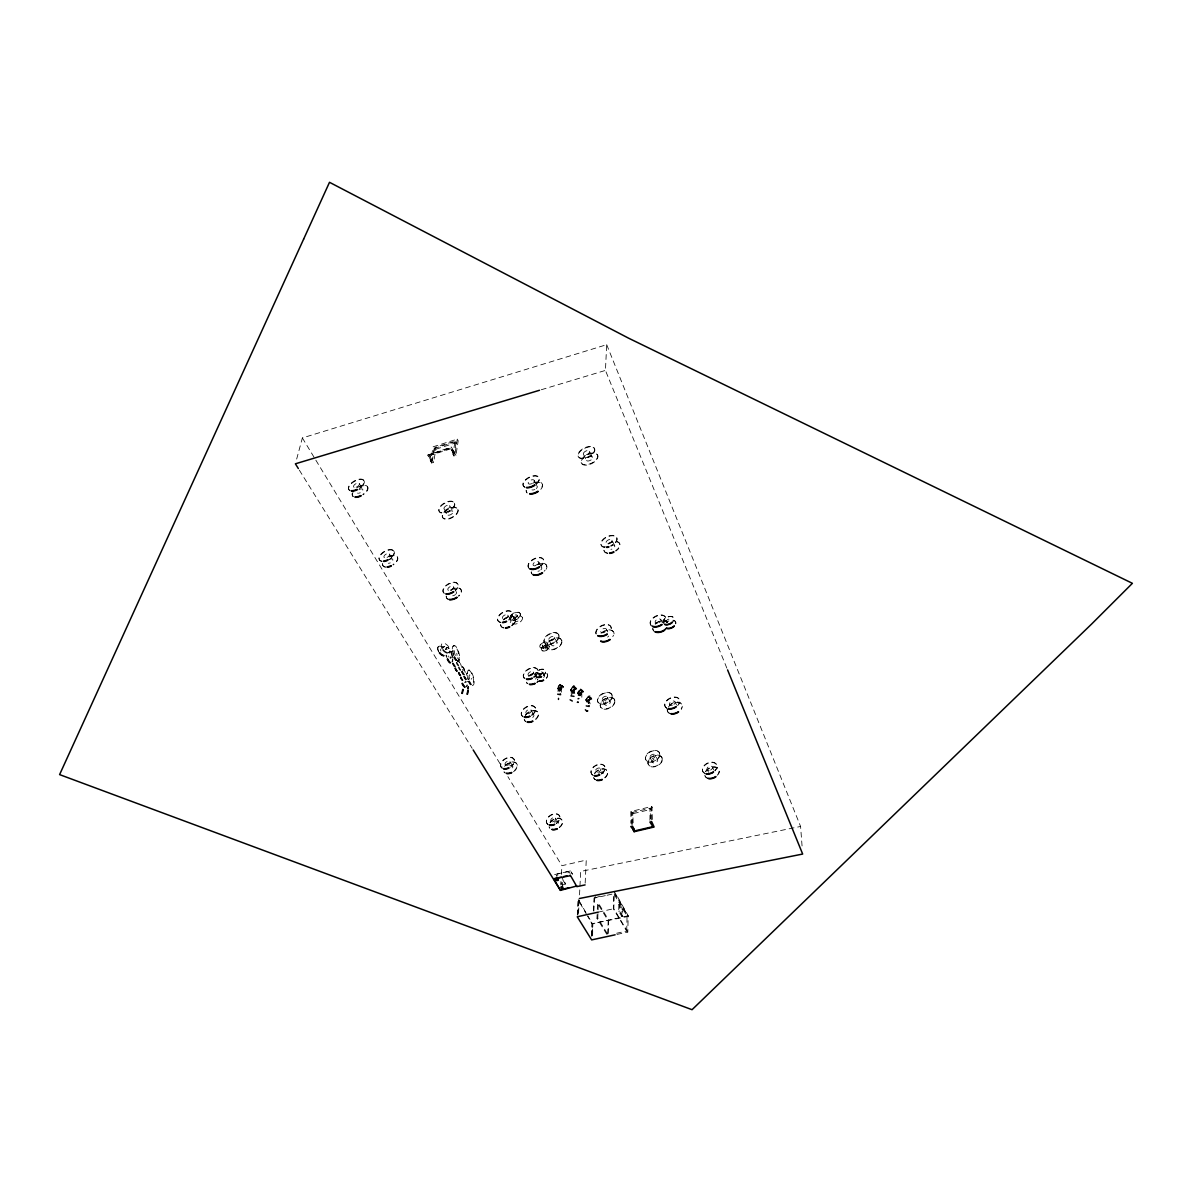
<?xml version="1.0" encoding="UTF-8"?>
<svg xmlns="http://www.w3.org/2000/svg" width="1192" height="1192" viewBox="0 0 1192 1192"><rect width="100%" height="100%" fill="white"/><g stroke="black" fill="none" stroke-linecap="round" stroke-linejoin="round"><path stroke-width="0.75" stroke-dasharray="5 3.75" d="M561.387 687.963C557.633 688.32 563.458 689.229 561.551 685.281L561.536 692.179M581.77 690.973C580.146 692.016 580.355 688.842 579.252 690.511L578.045 693.759L579.342 694.847C581.413 693.178 583.395 692.686 581.77 690.317L581.83 697.26M590.278 697.618L589.787 698.721M649.923 820.319L650.057 808.265L650.579 819.768M651.666 819.947L651.8 806.492L631.09 811.424L630.821 823.195M652.322 819.44L651.8 806.492M573.948 690.377L576.764 688.916L574.082 686.562C570.64 687.754 577.673 687.233 573.665 685.489C572.607 686.354 572.383 688.291 574.306 687.426C577.345 688.857 572.488 692.314 574.753 687.009M574.678 688.693L574.023 689.185L575.304 687.307M581.219 693.446C580.593 693.714 581.562 692.373 581.16 694.131M573.888 690.138C574.753 691.464 573.278 686.383 574.797 693.908M632.52 824.417L632.773 812.378L633.205 823.866M626.709 931.056L627.052 916.097L613.791 893.732L613.329 908.721L626.709 931.056L616.592 933.247M616.949 934.424L627.797 932.084L628.169 915.754L616.07 894.089M631.477 824.357L631.09 811.424M621.777 916.41L621.956 909.615L618.857 904.415L619.676 904.236L622.76 909.436L622.582 916.231L621.777 916.41L618.678 911.209L618.857 904.415M622.582 916.231L619.482 911.031L619.676 904.236M627.797 932.084L613.82 908.691L614.327 891.676M608.218 933.396L608.665 920.12L598.369 903.119L597.565 903.298L597.296 909.943M562.162 686.413L560.702 687.873L562.415 685.743M607.726 934.081L608.173 920.805L597.565 903.298M606.788 934.29L596.968 918.257L597.237 911.597M607.22 933.515L597.788 918.078L598.041 911.418M598.101 909.764L598.369 903.119M592.618 935.72L592.782 923.606L592.29 935.213M593.542 910.703L594.063 898.008M593.854 911.224L594.45 896.727M605.342 895.624L595.195 897.889L595.255 896.548M591.5 935.377L591.992 923.77L587.462 915.948M591.798 936.42L592.32 923.606L587.894 915.963M587.805 700.538L588.133 700.702A5.245 1.624 -67.4 0 1 588.088 701.76L588.088 701.76A5.23 1.624 -67.4 0 0 588.237 700.717L588.461 700.24A5.93 1.848 -67.4 0 1 588.356 701.403L588.043 701.671A5.334 1.654 -67.4 0 0 588.163 700.598L591.351 698.661L589.921 696.992L590.025 703.906M561.149 688.022L560.344 687.993L561.149 686.741L560.3 688.157L558.035 688.723L559.122 688.201M573.546 689.721L574.186 689.08M589.489 699.108L589.325 700.822M585.168 883.138L586.255 860.073L561.924 865.705L507.881 776.648M580.459 694.683L580.593 693.282L581.264 694.414M578.165 914.1L578.895 899.617M578.582 912.804L579.208 900.139L578.09 899.796M579.521 894.909L580.683 871.441L800.592 826.458L802.112 846.692M726.867 668.161L605.432 370.414L606.698 344.682L302.366 437.941L295.854 462.079M590.696 698.139L590.74 697.394M587.582 700.464C586.494 704.1 590.07 698.095 589.474 699.704M577.33 915.069L578.12 899.126M577.688 914.8L578.403 900.318L586.553 914.383M571.996 694.176C574.574 692.85 570.491 691.3 574.499 690.168L573.427 689.974L573.561 690.764M580.444 693.103C581.234 692.761 581.547 691.36 580.608 693.64A5.945 1.818 -67.4 0 1 580.429 694.817L580.117 695.13A5.975 1.818 -67.4 0 0 580.295 694.042L581.13 693.237M582.59 690.66L581.338 691.747M581.949 691.241L582.486 690.6L582.501 691.524M570.447 870.95L553.997 874.734L570.447 870.95L572.458 874.228L570.491 870.264M579.387 693.237L578.343 693.729C580.593 694.355 574.544 694.355 579.535 690.406L578.716 691.39L579.252 690.511C579.282 693.744 577.271 693.714 580.429 693.506A5.945 1.818 -67.4 0 1 580.206 694.727L580.221 693.506M580.206 694.981L580.757 693.64M562.371 885.194L565.664 883.764L560.985 876.18M587.328 701.179L588.088 701.403M573.546 690.764C571.996 693.118 574.633 686.92 574.499 690.168M571.877 688.812C569.985 691.762 574.276 688.767 573.024 690.824A5.245 1.579 -67.4 0 1 572.98 691.807L573.307 691.405A5.96 1.788 -67.4 0 0 573.337 690.257L573.471 689.84M573.203 691.688L573.292 690.272A5.96 1.788 -67.4 0 1 573.173 691.434M573.59 690.57L573.367 689.885M562.505 885.403L562.654 882.661L561.03 883.034L561.7 884.121L563.324 883.749L562.654 882.661M560.449 688.335L560.344 688.499A5.96 1.743 -67.4 0 1 560.225 689.81L559.793 690.093A5.245 1.535 -67.4 0 0 559.927 689.05L560.523 688.157L560.91 689.11M560.329 689.348L560.225 689.706A6.079 1.788 -67.4 0 0 560.344 688.499L560.389 688.857M572.22 691.777C581.428 679.47 569.895 695.413 573.099 690.257M560.985 881.395L560.776 884.881L565.664 883.764M561.402 874.421L561.924 865.705M589.429 701.09L588.684 699.957L588.282 701.79A5.334 1.654 -67.4 0 0 588.416 700.702L588.461 700.345M580.534 693.506L580.072 693.908A5.245 1.594 -67.4 0 1 579.982 695.1L580.489 693.401M560.836 687.695L560.94 688.723L561.119 687.412M559.793 690.093L559.763 690.079A5.364 1.579 -67.4 0 0 559.853 688.916L560.151 688.663M559.763 689.721L560.017 689.721A5.96 1.743 -67.4 0 0 560.165 688.529L560.091 689.021A5.364 1.579 -67.4 0 1 559.972 690.093L560.165 688.201L561.253 689.155L560.598 688.32M561.849 686.249L558.78 690.421M562.073 686.488L562.266 685.683L558.631 690.332M573.024 690.913L573.024 690.645A5.975 1.803 -67.4 0 1 572.905 691.703A5.364 1.609 -67.4 0 0 573.054 690.645L572.935 690.466M559.063 690.064L559.972 691.867M559.018 690.049L559.778 688.752M588.163 700.777L591.873 699.019L589.936 696.411C585.63 696.188 590.398 698.318 588.52 697.499M574.335 689.751L573.829 689.378M574.514 688.633L575.304 687.754M560.359 689.05L563.563 687.188L561.566 684.685C557.916 684.67 560.553 686.249 561.745 686.22M560.553 685.355C561.372 686.488 560.851 682.703 559.018 685.475L557.156 688.305M580.772 690.377L580.176 690.079M588.908 697.067C588.178 696.053 589.563 699.406 589.995 695.845C587.552 695.577 587.239 698.229 589.25 696.56L588.803 697.514M589.146 700.047L588.878 699.898M588.431 701.373L588.49 701.358A5.93 1.848 -67.4 0 0 588.699 700.3L586.509 700.419L586.538 703.429M571.788 692.06L575.542 687.56M579.267 693.908C579.446 697.573 587.03 682.718 578.79 695.323M468.098 688.38L468.262 686.89L467.935 688.425M588.535 701.373L588.52 701.388A6.049 1.877 -67.4 0 0 588.654 700.181L588.341 701.641L588.297 700.211L590.74 697.692M457.266 439.118L455.016 453.586L451.306 447.015L427.779 455.106L431.593 462.988L433.62 462.347L435.855 449.19L434.916 447.477L455.046 441.07L455.97 442.783L453.914 455.955L455.955 455.299L458.205 440.846L457.266 439.118L433.128 446.806L430.64 461.274M453.914 455.955L452.975 454.227L455.046 441.07M452.975 454.227L453.586 453.392L450.755 448.207L429.388 454.972L432.16 460.797L434.916 447.477M453.496 454.063L450.755 448.207M454.51 453.735L451.306 447.015M559.778 689.736L561.03 689.363M468.158 688.872L468.396 687.456M468.501 688.931L468.739 687.516M573.725 687.054L573.486 687.829L574.857 688.022M581.234 693.014L581.607 693.64M432.16 460.797L429.388 454.972M431.146 461.125L427.898 454.435M431.593 462.988L434.067 448.52L433.128 446.806M467.696 688.991L468.173 686.264M468.024 689.05L468.516 686.324M590.263 697.573L586.926 701.984M590.547 697.543L587.06 702.088M588.833 703.623L589.37 702.058L587.835 701.894L589.459 702.312L588.52 702.148M589.712 699.644L589.086 700.345L589.265 699.302M573.62 693.64L574.172 692.06L572.622 691.911L574.261 692.314L573.322 692.15M559.495 688.857C562.132 687.724 557.707 690.555 559.257 688.782M577.39 693.506L577.628 693.059M559.212 687.59L559.018 685.475L557.796 688.723L559.108 689.945L558.914 689.155M571.326 695.934L571.236 690.436L572.339 689.93M578.239 693.789L578.209 695.651M559.823 685.013L559.823 685.802M560.687 687.65L561.357 688.603M570.357 690.034L573.173 686.592L573.009 687.531M585.54 700.017L588.103 696.739L588.178 697.514M582.515 690.838L578.925 695.443M557.454 687.978C559.108 691.285 557.93 685.653 558.08 691.718M570.655 689.706L570.849 691.077L572.443 690.496M580.921 695.86L580.355 695.457M585.838 699.689C585.391 702.61 588.386 699.287 586.404 700.479L587.373 701.567M560.657 690.824L560.091 690.421M572.041 690.63L571.236 690.511M581.338 692.135L582.277 691.39M558.035 688.723L559.212 687.59M559.957 690.079A6.034 1.773 -67.4 0 0 560.091 689.021L560.374 688.529M580.146 694.131L580.057 693.938A5.975 1.818 -67.4 0 1 579.908 694.996M581.875 691.33C580.653 691.181 581.145 686.085 580.027 690.824M438.522 651.577A5.662 3.189 51 0 1 438.507 646.496L438.745 646.317A5.662 3.189 51 0 1 443.841 647.897A2.131 1.192 51 0 1 445.376 646.66A2.131 1.192 51 0 1 446.896 649.685M441.964 648.254L444.095 646.541M589.384 698.84L590.547 698.125M586.509 700.419L587.552 699.928M580.415 690.049L581.785 689.721L583.633 691.583L581.607 693.103M573.233 690.779L573.263 690.764A5.975 1.803 -67.4 0 1 573.158 691.807M434.067 448.52L458.205 440.846M435.855 449.19L455.97 442.783M427.779 455.106L451.202 447.671M429.284 455.642L450.65 448.863M431.251 460.455L432.264 460.142M453.586 453.392L454.614 453.079M541.287 389.739L605.432 370.414M448.654 652.277L455.031 650.504M453.243 657.239L450.055 658.133A3.025 1.058 74.4 0 0 450.353 654.855A3.025 1.058 74.4 0 0 448.401 652.367M458.041 661.113L457.594 661.232A8.061 2.771 74.4 0 0 458.443 652.843A8.061 2.771 74.4 0 0 453.377 645.736A8.061 2.771 74.4 0 0 453.407 655.362M464.731 682.39L469.469 681.094M631.73 812.601L652.441 807.669M633.429 813.555L650.698 809.442M557.96 875.062L556.306 875.435L556.992 876.537M567.824 872.797L569.463 872.425L570.134 873.513M599.948 896.235L595.195 897.889M607.026 895.252L612.107 894.119M598.146 912.163L613.82 908.691M621.956 909.615L622.76 909.436M618.678 911.209L619.482 911.031M596.968 918.257L597.788 918.078M628.169 915.754L591.992 923.77L628.154 916.439L614.595 893.553M560.449 685.817L561.551 685.951M559.987 684.953L560.866 684.834L560.165 685.787M572.115 691.39L571.013 690.451L572.235 687.203L571.907 689.08M587.075 699.063L586.24 700.658L587.403 697.201L587.045 698.795M457.385 660.249L458.13 661.664M299.326 470.125L472.166 748.323M562.818 879.905L565.634 884.449M509.967 761.658L512.59 765.994M302.366 437.941L314.897 458.622M315.865 460.201L502.1 767.112M389.397 553.952L392.66 559.346M352.608 495.827L352.862 496.23A8.761 4.381 -30.5 0 1 352.981 492.445M555.517 818.129L557.96 822.197M393.569 550.659L393.807 551.047A8.478 4.515 -30.8 0 1 387.713 560.3M359.209 483.475L362.666 489.256M350.105 490.746A8.791 4.366 -30.5 0 1 352.37 482.79A8.791 4.366 -30.5 0 1 363.53 480.227L363.798 480.495M357.049 487.692A8.761 4.381 -30.5 0 1 367.255 486.306L367.494 486.694M443.484 592.588L443.692 592.96A8.359 4.694 -30.1 0 1 446.97 585.197A8.359 4.694 -30.1 0 1 456.953 583.231A8.359 4.694 -30.1 0 1 455.463 590.636M448.43 590.383A3.129 1.758 -30.1 0 1 449.265 587.179A3.129 1.758 -30.1 0 1 453.332 586.762L455.538 590.562M579.014 900.66L587 914.428M530.976 710L533.644 714.604M589.876 697.752L590.025 698.02M523.944 677.786L524.137 678.129A8.001 4.917 -29.6 0 1 528.101 669.561A8.001 4.917 -29.6 0 1 537.845 669.964A8.001 4.917 -29.6 0 1 532.213 678.457M444.184 509.118L447.387 514.81M533.226 672.005L535.953 676.803M507.777 615.132L510.876 620.645M513.245 617.322L515.421 621.196M449.608 505.557L453.02 511.636A3.263 1.728 -29.3 0 1 449.041 515.197A3.263 1.728 -29.3 0 1 448.222 512.247A3.263 1.728 -29.3 0 1 453.02 511.636M542.241 672.228L544.312 675.894M454.495 503.218A8.716 4.589 -29.3 0 1 443.871 512.724A8.716 4.589 -29.3 0 1 441.666 504.901A8.716 4.589 -29.3 0 1 454.495 503.218L454.733 503.62A8.716 4.589 -29.3 0 1 444.095 513.126A8.716 4.589 -29.3 0 1 441.889 505.304A8.716 4.589 -29.3 0 1 454.733 503.62M457.907 509.327A8.687 4.604 -29.3 0 1 447.313 518.818A8.687 4.604 -29.3 0 1 445.093 510.981A8.687 4.604 -29.3 0 1 457.907 509.327L458.13 509.729A8.687 4.604 -29.3 0 1 447.536 519.22A8.687 4.604 -29.3 0 1 445.316 511.383A8.687 4.604 -29.3 0 1 458.13 509.729M517.164 615.504A2.175 1.266 -29.2 0 1 514.557 617.948A2.175 1.266 -29.2 0 1 513.901 615.802A2.175 1.266 -29.2 0 1 517.164 615.504L519.161 619.095A2.16 1.281 -29.2 0 1 516.553 621.524A2.16 1.281 -29.2 0 1 515.898 619.378A2.16 1.281 -29.2 0 1 519.161 619.095M600.693 768.974A2.846 1.907 -29.3 0 1 597.341 772.312A2.846 1.907 -29.3 0 1 596.283 769.153A2.846 1.907 -29.3 0 1 600.693 768.974L603.107 773.31M520.293 613.731A5.796 3.397 -29.2 0 1 513.335 620.242A5.796 3.397 -29.2 0 1 511.577 614.536A5.796 3.397 -29.2 0 1 520.293 613.731L520.427 613.984A5.796 3.397 -29.2 0 1 513.484 620.496A5.796 3.397 -29.2 0 1 511.711 614.789A5.796 3.397 -29.2 0 1 520.427 613.984M522.424 617.575A5.781 3.397 -29.2 0 1 515.495 624.072A5.781 3.397 -29.2 0 1 513.722 618.365A5.781 3.397 -29.2 0 1 522.424 617.575L522.558 617.828M432.666 460.633L433.62 462.347M614.64 892.197L627.841 915.918M542.345 645.9L543.79 648.508M545.251 644.559A1.609 0.969 -28.9 0 1 543.328 646.377A1.609 0.969 -28.9 0 1 542.807 644.753A1.609 0.969 -28.9 0 1 545.251 644.559L546.696 647.167A1.609 0.969 -28.9 0 1 544.774 648.984A1.609 0.969 -28.9 0 1 544.252 647.36A1.609 0.969 -28.9 0 1 546.696 647.167M547.575 643.248A4.291 2.593 -28.9 0 1 542.464 648.105A4.291 2.593 -28.9 0 1 541.064 643.784A4.291 2.593 -28.9 0 1 547.575 643.248L547.679 643.442A4.291 2.593 -28.9 0 1 542.569 648.299A4.291 2.593 -28.9 0 1 541.168 643.978A4.291 2.593 -28.9 0 1 547.679 643.442M549.11 646.049A4.276 2.593 -28.9 0 1 544.014 650.907A4.276 2.593 -28.9 0 1 542.613 646.586A4.276 2.593 -28.9 0 1 549.11 646.049L549.214 646.243A4.276 2.593 -28.9 0 1 544.118 651.085A4.276 2.593 -28.9 0 1 542.718 646.764A4.276 2.593 -28.9 0 1 549.214 646.243M548.812 639.94L551.538 644.917M554.355 637.377A3.069 1.848 -28.7 0 1 550.704 640.834A3.069 1.848 -28.7 0 1 549.691 637.765A3.069 1.848 -28.7 0 1 554.355 637.377L557.066 642.369A3.054 1.848 -28.7 0 1 553.431 645.826A3.054 1.848 -28.7 0 1 552.418 642.741A3.054 1.848 -28.7 0 1 557.066 642.369M455.016 453.586L455.955 455.299M558.78 634.874A8.165 4.932 -28.7 0 1 549.065 644.127A8.165 4.932 -28.7 0 1 546.338 635.932A8.165 4.932 -28.7 0 1 558.78 634.874L558.973 635.232A8.165 4.932 -28.7 0 1 549.259 644.47A8.165 4.932 -28.7 0 1 546.532 636.29A8.165 4.932 -28.7 0 1 558.973 635.232M561.67 640.238A8.15 4.947 -28.7 0 1 552 649.461A8.15 4.947 -28.7 0 1 549.259 641.266A8.15 4.947 -28.7 0 1 561.67 640.238L561.864 640.596A8.15 4.947 -28.7 0 1 552.209 649.819A8.15 4.947 -28.7 0 1 549.452 641.624A8.15 4.947 -28.7 0 1 561.864 640.596M531.409 573.024L531.2 572.637A8.493 4.872 -28.2 0 0 531.87 573.725M602.243 699.659L604.761 704.338M538.873 562.296L541.764 567.705M607.637 697.201A2.965 1.907 -28.1 0 1 604.15 700.613A2.965 1.907 -28.1 0 1 603.033 697.484A2.965 1.907 -28.1 0 1 607.637 697.201L610.14 701.894A2.965 1.907 -28.1 0 1 606.654 705.292A2.965 1.907 -28.1 0 1 605.551 702.163A2.965 1.907 -28.1 0 1 610.14 701.894M611.943 694.802A7.927 5.066 -28.1 0 1 602.675 703.921A7.927 5.066 -28.1 0 1 599.68 695.606A7.927 5.066 -28.1 0 1 611.943 694.802L612.122 695.145A7.927 5.066 -28.1 0 1 602.854 704.248A7.927 5.066 -28.1 0 1 599.859 695.934A7.927 5.066 -28.1 0 1 612.122 695.145M614.625 699.838A7.897 5.081 -28.1 0 1 605.372 708.942A7.897 5.081 -28.1 0 1 602.377 700.613A7.897 5.081 -28.1 0 1 614.625 699.838L614.804 700.181A7.897 5.081 -28.1 0 1 605.551 709.27A7.897 5.081 -28.1 0 1 602.556 700.941A7.897 5.081 -28.1 0 1 614.804 700.181M650.087 757.62L652.411 762.016M655.332 755.251A2.876 1.937 -27.5 0 1 651.994 758.604A2.876 1.937 -27.5 0 1 650.802 755.445A2.876 1.937 -27.5 0 1 655.332 755.251L657.641 759.662A2.876 1.937 -27.5 0 1 654.304 763.014A2.876 1.937 -27.5 0 1 653.127 759.855A2.876 1.937 -27.5 0 1 657.641 759.662M659.534 752.957A7.688 5.17 -27.5 0 1 650.653 761.926A7.688 5.17 -27.5 0 1 647.465 753.508A7.688 5.17 -27.5 0 1 659.534 752.957L659.697 753.269A7.688 5.17 -27.5 0 1 650.817 762.239A7.688 5.17 -27.5 0 1 647.628 753.821A7.688 5.17 -27.5 0 1 659.697 753.269M661.992 757.695A7.659 5.185 -27.5 0 1 653.142 766.65A7.659 5.185 -27.5 0 1 649.953 758.216A7.659 5.185 -27.5 0 1 661.992 757.695L662.156 758.008A7.659 5.185 -27.5 0 1 653.305 766.963A7.659 5.185 -27.5 0 1 650.117 758.529A7.659 5.185 -27.5 0 1 662.156 758.008M606.43 629.331L607.726 631.864M534.24 480.495L537.264 486.366M588.461 703.593L587.418 700.911M675.03 701.924L676.594 705.053M707.109 769.421L708.57 772.327M712.369 767.067L713.814 769.972M612.003 540.244A3.248 1.863 -26.5 0 1 608.203 543.805A3.248 1.863 -26.5 0 1 606.981 540.81A3.248 1.863 -26.5 0 1 612.003 540.244L614.729 545.787M583.395 454.212L586.315 460.261M660.904 619.795L662.141 622.358M589.533 451.306A3.397 1.818 -26.4 0 1 585.54 454.942A3.397 1.818 -26.4 0 1 584.318 452.051A3.397 1.818 -26.4 0 1 589.533 451.306L592.439 457.37A3.382 1.818 -26.4 0 1 588.461 460.991A3.382 1.818 -26.4 0 1 587.239 458.086A3.382 1.818 -26.4 0 1 592.439 457.37M594.45 448.46A9.059 4.828 -26.4 0 1 583.812 458.145A9.059 4.828 -26.4 0 1 580.534 450.442A9.059 4.828 -26.4 0 1 594.45 448.46L594.659 448.892A9.059 4.828 -26.4 0 1 584.02 458.592A9.059 4.828 -26.4 0 1 580.742 450.874A9.059 4.828 -26.4 0 1 594.659 448.892M597.55 454.957A9.044 4.843 -26.4 0 1 586.956 464.642A9.044 4.843 -26.4 0 1 583.663 456.908A9.044 4.843 -26.4 0 1 597.55 454.957L597.758 455.389A9.029 4.843 -26.4 0 1 587.164 465.074A9.029 4.843 -26.4 0 1 583.871 457.326A9.029 4.843 -26.4 0 1 597.758 455.389M606.698 344.682L800.592 826.458M463.569 670.381L462.794 669.293L462.541 670.366M579.252 694.206L579.759 695.86M580.266 694.027A5.349 1.639 -67.4 0 1 580.146 695.1M704.517 773.116A7.688 5.289 -25.9 0 1 704.353 765.264A7.688 5.289 -25.9 0 1 714.664 762.761A7.688 5.289 -25.9 0 1 714.857 770.613M705.724 771.671A7.659 5.304 -25.8 0 1 715.602 767.246A7.659 5.304 -25.8 0 1 718.463 774.174M708.555 778.629A7.659 5.304 -25.8 0 1 705.083 776.052M704.681 773.429A7.688 5.304 -25.9 0 1 704.517 765.577A7.688 5.304 -25.9 0 1 714.813 763.074A7.688 5.304 -25.9 0 1 715.006 770.926M709.076 770.419A2.876 1.982 -25.9 0 1 707.616 767.41A2.876 1.982 -25.9 0 1 712.205 766.769A2.876 1.982 -25.9 0 1 709.791 770.33M705.56 771.358A7.674 5.304 -25.8 0 1 716.243 767.156A7.674 5.304 -25.8 0 1 717.182 775.307M708.391 778.316A7.674 5.304 -25.8 0 1 704.874 772.878M594.719 773.534A7.584 5.081 -29.3 0 1 605.864 769.674A7.584 5.081 -29.3 0 1 604.046 778.689M595.538 779.911A7.584 5.081 -29.3 0 1 593.825 777.884M594.54 773.236A7.584 5.081 -29.3 0 1 605.7 769.361A7.584 5.081 -29.3 0 1 603.882 778.391M595.374 779.613A7.584 5.081 -29.3 0 1 593.661 777.586M592.752 774.979A7.599 5.066 -29.3 0 1 593.586 766.754A7.599 5.066 -29.3 0 1 603.867 765.264A7.599 5.066 -29.3 0 1 601.275 773.742M592.931 775.292A7.599 5.066 -29.3 0 1 593.75 767.067A7.599 5.066 -29.3 0 1 604.046 765.577A7.599 5.066 -29.3 0 1 601.453 774.055M598.712 773.474A2.846 1.907 -29.3 0 1 602.675 772.699A2.846 1.907 -29.3 0 1 601.781 775.932M550.034 822.42A7.346 4.977 -31.4 0 1 560.747 818.755A7.346 4.977 -31.4 0 1 558.78 827.71M549.065 826.741A7.346 4.977 -31.4 0 0 549.661 827.904L549.825 828.187A7.346 4.977 -31.4 0 1 549.244 827.024M548.007 824.432A7.361 4.977 -31.4 0 1 549.005 816.252A7.361 4.977 -31.4 0 1 558.854 814.926A7.361 4.977 -31.4 0 1 556.157 823.344M548.186 824.715A7.361 4.977 -31.4 0 1 549.184 816.535A7.361 4.977 -31.4 0 1 559.033 815.224A7.361 4.977 -31.4 0 1 556.336 823.627M550.197 822.703A7.346 4.977 -31.4 0 1 560.925 819.038A7.346 4.977 -31.4 0 1 558.959 827.993M554.548 822.271A2.756 1.863 -31.4 0 1 558.184 822.629A2.756 1.863 -31.4 0 1 555.561 825.818M502.324 768.378A7.599 4.887 -31.5 0 1 503.575 760.198A7.599 4.887 -31.5 0 1 513.603 758.693A7.599 4.887 -31.5 0 1 510.638 767.127M502.13 768.065A7.599 4.887 -31.5 0 1 502.905 760.332A7.599 4.887 -31.5 0 1 512.709 757.844A7.599 4.887 -31.5 0 1 511.979 765.577M505.915 765.264A7.569 4.887 -31.5 0 1 516.255 763.193A7.569 4.887 -31.5 0 1 513.469 771.775M505.17 773.012A7.569 4.887 -31.5 0 1 504.186 772.148L503.993 771.835A7.569 4.887 -31.5 0 0 504.976 772.699M504.529 766.367A7.569 4.887 -31.5 0 1 514.884 762.195A7.569 4.887 -31.5 0 1 514.795 770.226M509.759 765.771A2.846 1.833 -31.5 0 1 512.724 766.203A2.846 1.833 -31.5 0 1 511.383 769.034M523.124 716.854A7.837 4.917 -30.2 0 1 524.316 708.659A7.837 4.917 -30.2 0 1 534.731 706.975A7.837 4.917 -30.2 0 1 531.751 715.453M522.93 716.526A7.837 4.917 -30.2 0 1 524.122 708.331A7.837 4.917 -30.2 0 1 534.538 706.633A7.837 4.917 -30.2 0 1 531.558 715.125M532.094 714.068A2.935 1.848 -30.2 0 1 533.778 716.094A2.935 1.848 -30.2 0 1 530.365 718.404M527.058 713.77A2.935 1.848 -30.2 0 1 526.953 710.521A2.935 1.848 -30.2 0 1 531.155 710.268A2.935 1.848 -30.2 0 1 528.384 713.695M525.448 715.453A7.808 4.932 -30.2 0 1 536.832 711.386A7.808 4.932 -30.2 0 1 534.612 720.385M526 721.771A7.808 4.932 -30.2 0 1 524.361 719.789M525.255 715.125A7.808 4.932 -30.2 0 1 536.638 711.058A7.808 4.932 -30.2 0 1 534.433 720.057M525.821 721.443A7.808 4.932 -30.2 0 1 524.182 719.461M666.835 708.108A7.957 5.215 -26.3 0 1 666.403 700.747A7.957 5.215 -26.3 0 1 676.445 697.201A7.957 5.215 -26.3 0 1 678.665 703.921M666.998 708.435A7.957 5.215 -26.3 0 1 667.013 700.613A7.957 5.215 -26.3 0 1 677.622 697.901A7.957 5.215 -26.3 0 1 677.637 705.724M672.318 705.232A2.98 1.952 -26.3 0 1 669.666 703.131A2.98 1.952 -26.3 0 1 674.121 701.105A2.98 1.952 -26.3 0 1 673.718 704.591M669.368 705.306A7.942 5.215 -26.3 0 1 679.202 702.312A7.942 5.215 -26.3 0 1 681.168 708.957M669.368 713.129A7.942 5.215 -26.3 0 1 667.431 708.272M668.354 707.08A7.942 5.215 -26.3 0 1 678.561 702.461A7.942 5.215 -26.3 0 1 681.332 709.3M669.532 713.457A7.942 5.215 -26.3 0 1 667.609 708.599M595.955 633.712A8.255 5.051 -27.4 0 1 604.687 624.563A8.255 5.051 -27.4 0 1 609.991 631.194M596.149 634.07A8.255 5.051 -27.4 0 1 604.865 624.936A8.255 5.051 -27.4 0 1 610.185 631.551M604.985 632.013A3.099 1.892 -27.4 0 1 600.738 631.596A3.099 1.892 -27.4 0 1 604.687 628.422A3.099 1.892 -27.4 0 1 605.596 631.522M602.794 632.356A8.225 5.051 -27.4 0 1 612.003 630.702A8.225 5.051 -27.4 0 1 612.971 636.975M600.991 633.295A8.24 5.051 -27.4 0 1 611.094 630.076A8.24 5.051 -27.4 0 1 612.792 636.617M608.695 636.036A3.084 1.892 -27.4 0 1 607.607 637.079M528.756 567.943A8.523 4.857 -28.2 0 1 531.721 560.136A8.523 4.857 -28.2 0 1 542.122 558.05A8.523 4.857 -28.2 0 1 541.004 565.5M528.965 568.331A8.523 4.857 -28.2 0 1 531.915 560.523A8.523 4.857 -28.2 0 1 542.315 558.437A8.523 4.857 -28.2 0 1 541.213 565.887M535.059 565.827A3.189 1.818 -28.2 0 1 533.405 563.563A3.189 1.818 -28.2 0 1 537.83 561.492A3.189 1.818 -28.2 0 1 537.95 564.486M537.518 564.799A8.493 4.872 -28.2 0 1 546.1 564.784A8.493 4.872 -28.2 0 1 544.297 571.683M532.079 574.112A8.493 4.872 -28.2 0 1 531.274 571.698M535.387 565.5A8.493 4.872 -28.2 0 1 545.385 563.98A8.493 4.872 -28.2 0 1 544.088 571.296M541.079 567.019A3.189 1.818 -28.2 0 1 540.825 569.895M539.469 570.804A3.189 1.818 -28.2 0 1 537.95 571.236M604.627 547.098A8.672 4.977 -26.5 0 1 603.346 539.037A8.672 4.977 -26.5 0 1 615.981 536.504A8.672 4.977 -26.5 0 1 610.751 545.861M604.821 547.5A8.672 4.992 -26.5 0 1 603.539 539.44A8.672 4.992 -26.5 0 1 616.175 536.907A8.672 4.992 -26.5 0 1 610.945 546.264M608.158 544.029A8.642 4.992 -26.5 0 1 619.065 542.852A8.642 4.992 -26.5 0 1 615.847 551.106M607.771 553.431A8.642 4.992 -26.5 0 1 605.149 546.86M607.965 543.641A8.642 4.992 -26.5 0 1 618.886 542.449A8.642 4.992 -26.5 0 1 615.653 550.719M607.577 553.043A8.642 4.992 -26.5 0 1 604.955 546.472M611.094 545.429A3.248 1.877 -26.5 0 1 614.804 546.294A3.248 1.877 -26.5 0 1 610.93 549.363M524.867 487.051A8.895 4.753 -27.6 0 1 525.642 479.497A8.895 4.753 -27.6 0 1 537.175 475.966A8.895 4.753 -27.6 0 1 536.445 483.52M525.076 487.468A8.895 4.753 -27.6 0 1 525.851 479.914A8.895 4.753 -27.6 0 1 537.398 476.383A8.895 4.753 -27.6 0 1 536.653 483.937M531.841 483.609A3.338 1.788 -27.6 0 1 528.205 482.685A3.338 1.788 -27.6 0 1 532.705 479.705A3.338 1.788 -27.6 0 1 533.271 482.671M532.645 483.282A8.866 4.768 -27.6 0 1 541.585 482.969A8.866 4.768 -27.6 0 1 539.678 489.823M526.938 492.609A8.866 4.768 -27.6 0 1 526.119 490.27M534.985 482.879A8.866 4.768 -27.6 0 1 542.211 483.877A8.866 4.768 -27.6 0 1 539.902 490.24M527.162 493.026A8.866 4.768 -27.6 0 1 526.342 490.687M536.549 485.71A3.323 1.788 -27.6 0 1 536.281 488.556M534.865 489.48A3.323 1.788 -27.6 0 1 531.96 489.867M444.512 593.363A8.359 4.679 -30.1 0 1 445.644 585.719A8.359 4.679 -30.1 0 1 456.342 582.635A8.359 4.679 -30.1 0 1 455.24 590.263M450.814 590.383A8.344 4.694 -30.1 0 1 460.38 588.967A8.344 4.694 -30.1 0 1 458.726 596.268M448.028 599.352A8.344 4.694 -30.1 0 1 446.389 596.149M450.606 590.01A8.344 4.694 -30.1 0 1 460.157 588.595A8.344 4.694 -30.1 0 1 458.518 595.896M449.25 599.382A8.344 4.694 -30.1 0 1 446.166 595.777M453.332 586.762A3.129 1.758 -30.1 0 1 451.098 590.115M455.91 591.59A3.129 1.758 -30.1 0 1 456.014 593.914M455.508 594.465A3.129 1.758 -30.1 0 1 452.692 595.777M381.827 561.089A8.478 4.515 -30.8 0 1 381.38 553.61A8.478 4.515 -30.8 0 1 392.973 550.138A8.478 4.515 -30.8 0 1 389.412 558.825M382.066 561.477A8.478 4.515 -30.8 0 1 382.14 553.505A8.478 4.515 -30.8 0 1 393.822 551.062M388.92 559.763A3.174 1.699 -30.8 0 1 392.421 559.152A3.174 1.699 -30.8 0 1 391.945 561.73A3.174 1.699 -30.8 0 1 388.264 563.25M389.262 556.888A8.448 4.53 -30.8 0 1 397.621 557.349A8.448 4.53 -30.8 0 1 393.166 565.008M385.582 567.258A8.448 4.53 -30.8 0 1 382.707 563.727M389.039 556.5A8.448 4.53 -30.8 0 1 397.383 556.962A8.448 4.53 -30.8 0 1 392.928 564.621M385.344 566.87A8.448 4.53 -30.8 0 1 382.468 563.339M384.465 557.707A3.174 1.699 -30.8 0 1 385.433 554.533A3.174 1.699 -30.8 0 1 389.471 554.071A3.174 1.699 -30.8 0 1 387.102 557.409M354.069 487.319A3.293 1.639 -30.5 0 1 355.38 484.012A3.293 1.639 -30.5 0 1 359.388 483.863A3.293 1.639 -30.5 0 1 356.021 487.245M349.852 490.344A8.791 4.366 -30.5 0 1 352.117 482.387A8.791 4.366 -30.5 0 1 363.277 479.81A8.791 4.366 -30.5 0 1 359.105 488.213M363.53 480.227A8.791 4.366 -30.5 0 1 359.343 488.631M359.284 486.992A8.761 4.381 -30.5 0 1 367.806 487.185A8.761 4.381 -30.5 0 1 363.068 494.844M367.255 486.306A8.761 4.381 -30.5 0 1 362.83 494.427M353.592 496.528A8.761 4.381 -30.5 0 1 352.161 493.488M358.852 489.793A3.278 1.639 -30.5 0 1 362.875 489.882A3.278 1.639 -30.5 0 1 358.747 493.205M358.092 493.235A3.278 1.639 -30.5 0 1 357.555 493.101M536.489 676.862A5.617 3.457 -29.4 0 1 536.951 671.424A5.617 3.457 -29.4 0 1 544.252 669.472A5.617 3.457 -29.4 0 1 543.82 674.895M538.56 681.303A7.986 4.917 -29.6 0 1 536.951 682.584M526.462 682.137A7.986 4.917 -29.6 0 0 527.087 683.254L526.879 682.912A7.986 4.917 -29.6 0 0 527.952 683.746M528.831 676.341A7.986 4.917 -29.6 0 1 540.885 675.491M538.367 680.96A7.986 4.917 -29.6 0 1 536.758 682.241M528.637 675.998A7.986 4.917 -29.6 0 1 540.691 675.149M533.658 676.415A2.995 1.848 -29.6 0 1 536.236 677.741A2.995 1.848 -29.6 0 1 533.301 680.528M525.016 678.606A8.016 4.917 -29.6 0 1 526.208 670.411A8.016 4.917 -29.6 0 1 536.877 668.578A8.016 4.917 -29.6 0 1 533.837 677.086M536.623 677.101A5.617 3.457 -29.4 0 1 537.085 671.662A5.617 3.457 -29.4 0 1 544.386 669.71A5.617 3.457 -29.4 0 1 543.954 675.134M543.85 675.387A2.101 1.296 -29.4 0 1 543.701 677.414M539.112 675.283A5.602 3.457 -29.4 0 1 546.83 673.584A5.602 3.457 -29.4 0 1 544.863 679.649M537.473 679.336A5.602 3.457 -29.4 0 0 537.92 680.125L537.786 679.887A5.602 3.457 -29.4 0 1 537.339 679.097M538.978 675.03A5.602 3.457 -29.4 0 1 546.279 673.078A5.602 3.457 -29.4 0 1 545.847 678.501M500.729 622.269A8.255 4.828 -29.4 0 1 499.627 614.625A8.255 4.828 -29.4 0 1 511.174 611.377A8.255 4.828 -29.4 0 1 508.299 620.138M500.938 622.626A8.255 4.828 -29.4 0 1 499.835 614.983A8.255 4.828 -29.4 0 1 511.383 611.749A8.255 4.828 -29.4 0 1 508.507 620.51M503.188 619.602A8.225 4.828 -29.4 0 1 514.423 616.979A8.225 4.828 -29.4 0 1 511.383 625.606M503.829 627.722A8.225 4.828 -29.4 0 1 500.58 624.057M503.397 619.959A8.225 4.828 -29.4 0 1 515.108 617.784A8.225 4.828 -29.4 0 1 509.699 627.037M504.037 628.08A8.225 4.828 -29.4 0 1 500.789 624.414M508.313 619.9A3.084 1.818 -29.4 0 1 510.921 621.151A3.084 1.818 -29.4 0 1 507.881 623.982M651.07 625.338A8.344 5.155 -26 0 1 653.454 617.456A8.344 5.155 -26 0 1 663.929 615.579A8.344 5.155 -26 0 1 663.408 623.118M651.249 625.711A8.344 5.155 -26 0 1 658.118 615.623A8.344 5.155 -26 0 1 664.853 622M663.095 622.865A5.856 3.621 -25.7 0 1 669.144 616.413A5.856 3.621 -25.7 0 1 673.182 621.047M663.214 623.118A5.856 3.621 -25.7 0 1 669.263 616.666A5.856 3.621 -25.7 0 1 673.316 621.315M667.505 622.209A2.19 1.356 -25.7 0 1 667.282 619.87A2.19 1.356 -25.7 0 1 670.53 619.765M657.284 623.297A3.129 1.937 -26 0 1 655.674 620.57A3.129 1.937 -26 0 1 660.472 619.259A3.129 1.937 -26 0 1 658.803 622.894M653.946 631.194A8.314 5.155 -25.9 0 1 652.933 628.72M655.257 624.206A8.314 5.155 -25.9 0 1 667.52 622.015M653.767 630.821A8.329 5.155 -25.9 0 1 652.754 628.348M655.078 623.848A8.329 5.155 -25.9 0 1 667.341 621.643M673.137 620.451A5.841 3.636 -25.7 0 1 675.715 624.101M666.507 622.865A5.841 3.636 -25.7 0 1 667.639 621.956M673.003 620.198A5.841 3.636 -25.7 0 1 675.581 623.833M666.388 622.611A5.841 3.636 -25.7 0 1 668.846 620.943M469.797 679.231A2.98 1.013 74.8 0 1 469.678 674.895A2.98 1.013 74.8 0 1 471.615 679.231M468.575 679.663A7.957 2.712 74.8 0 1 467.622 675.655M467.458 673.793A7.957 2.712 74.8 0 1 472.3 673.808A7.957 2.712 74.8 0 1 472.658 685.37L472.196 685.489A7.957 2.712 74.8 0 0 471.853 673.927A7.957 2.712 74.8 0 0 467.011 673.912M468.128 679.783A7.957 2.712 74.8 0 1 467.547 677.771M465.312 680.93A2.98 1.028 74.8 0 1 464.984 682.286M466.877 685.042A7.942 2.742 74.8 0 1 466.593 686.264M467.324 684.923A7.942 2.742 74.8 0 1 466.549 686.92M455.448 655.481A3.025 1.043 74.4 0 1 454.465 651.339A3.025 1.043 74.4 0 1 456 651.398A3.025 1.043 74.4 0 1 456.998 655.525M447 657.135A8.046 2.801 74.4 0 1 446.419 655.093M445.972 649.61A8.046 2.801 74.4 0 1 450.531 650.549A8.046 2.801 74.4 0 1 452.409 661.992M449.071 657.239A3.025 1.058 74.4 0 1 448.475 655.928M446.538 657.254A8.046 2.801 74.4 0 1 445.957 655.227M445.51 649.729A8.046 2.801 74.4 0 1 450.084 650.668A8.046 2.801 74.4 0 1 451.962 662.111M453.854 655.227A8.061 2.771 74.4 0 1 454.063 645.528A8.061 2.771 74.4 0 1 459.218 654.08A8.061 2.771 74.4 0 1 457.236 660.83M464.954 671.692A3.993 1.371 74.7 0 1 465.387 672.094M466.251 673.51A3.993 1.371 74.7 0 1 466.892 675.447M464.731 671.767A3.993 1.371 74.7 0 1 465.163 672.154M461.855 667.311A4.008 1.371 74.7 0 1 463.509 667.624A4.008 1.371 74.7 0 1 464.984 671.707M461.885 666.998A4.008 1.371 74.7 0 1 464.567 670.768M459.009 662.38A4.008 1.386 74.6 0 1 459.859 662.916M460.291 663.542A4.008 1.386 74.6 0 1 461.364 666.298M452.528 661.545A4.023 1.401 74.5 0 1 452.9 658.818M452.751 661.486A4.023 1.401 74.5 0 1 452.871 659.146M457.296 657.835A4.023 1.386 74.5 0 1 459.442 662.633M438.507 646.496A5.662 3.189 51 0 1 443.603 648.076M438.76 651.383A5.662 3.189 51 0 1 438.731 646.317M442.172 648.627A5.677 3.174 51 0 1 442.947 643.248A5.677 3.174 51 0 1 449.041 647.465A5.677 3.174 51 0 1 448.281 652.858M440.906 651.026A2.131 1.192 51 0 1 440.906 649.118M578.94 691.941L578.79 692.805L578.94 691.941M558.705 686.92L558.571 687.784L558.705 686.92M563.309 686.815L562.743 686.264L563.309 686.815M591.664 698.527L591.098 697.976L591.664 698.527M583.529 691.837L582.962 691.285L583.529 691.837M576.511 688.544L575.945 687.978L576.511 688.544M552.462 821.839A2.756 1.863 -31.4 0 0 555.74 818.561A2.756 1.863 -31.4 0 0 551.553 818.666A2.756 1.863 -31.4 0 0 552.462 821.839M506.749 765.413A2.846 1.833 -31.5 0 0 510.176 762.09A2.846 1.833 -31.5 0 0 505.915 762.269A2.846 1.833 -31.5 0 0 506.749 765.413M445.838 509.505A3.263 1.728 -29.3 0 0 449.831 505.944A3.263 1.728 -29.3 0 0 445.018 506.57A3.263 1.728 -29.3 0 0 445.838 509.505M539.902 674.925A2.101 1.296 -29.4 0 0 542.42 672.526A2.101 1.296 -29.4 0 0 539.216 672.75A2.101 1.296 -29.4 0 0 539.902 674.925M529.874 675.849A3.01 1.848 -29.6 0 0 533.465 672.422A3.01 1.848 -29.6 0 0 528.935 672.75A3.01 1.848 -29.6 0 0 529.874 675.849M504.276 619.02A3.099 1.803 -29.4 0 0 508.015 615.549A3.099 1.803 -29.4 0 0 503.367 615.966A3.099 1.803 -29.4 0 0 504.276 619.02"/><path stroke-width="1.5" d="M632.714 827.412L631.849 826.92L634.129 831.703L654.11 827.01L651.652 821.631L649.908 822.048L652.918 826.637L634.665 830.913L632.49 826.145L630.747 826.548L631.835 827.621M634.129 831.703L631.849 826.92M634.665 830.913L633.369 827.889M576.883 885.954L560.449 890.364L473.149 749.917M585.093 884.911L576.853 886.639L570.223 875.062M560.449 890.364L553.729 878.832L560.329 877.327M553.729 878.832L570.178 875.747M586.255 705.917L589.161 706.439L589.161 705.679M570.968 695.904L573.993 696.351M557.677 694.176L560.612 694.698L560.329 693.833M462.764 689.438L461.975 693.357M463.122 689.497L462.317 693.416M467.92 690.302L467.1 694.206M468.262 690.362L467.443 694.265M572.324 701.03L570.119 699.793M539.499 390.276L295.392 463.807L298.343 468.545M563.622 876.567L566.93 875.822M578.031 698.81L578.88 698.512M560.478 889.679L568.688 887.817M558.467 699.436L558.527 698.378M598.146 912.163L577.241 916.767L591.649 939.892L615.147 934.811M579.342 898.515L802.663 854.053L727.567 669.889M585.361 709.762L586.747 711.192L587.507 710.655M713.367 771.865A7.688 5.289 -25.9 0 1 706.051 773.638M715.841 776.871A7.659 5.304 -25.8 0 1 708.555 778.629M713.516 772.178A7.688 5.304 -25.9 0 1 706.2 773.951M715.692 776.558A7.674 5.304 -25.8 0 1 708.391 778.316M599.546 774.726A7.599 5.066 -29.3 0 1 594.182 775.5M599.71 775.038A7.599 5.066 -29.3 0 1 594.361 775.813M602.318 779.672A7.584 5.081 -29.3 0 1 596.968 780.432M602.154 779.359A7.584 5.081 -29.3 0 1 596.79 780.134M557.111 828.649A7.346 4.977 -31.4 0 1 552 829.319M557.29 828.932A7.346 4.977 -31.4 0 1 552.179 829.617M554.489 824.283A7.361 4.977 -31.4 0 1 549.363 824.968M554.653 824.581A7.361 4.977 -31.4 0 1 549.527 825.266M508.716 767.797A7.599 4.887 -31.5 0 1 503.486 768.572M508.91 768.11A7.599 4.887 -31.5 0 1 503.68 768.885M511.74 772.744A7.569 4.887 -31.5 0 1 506.525 773.519M511.547 772.446A7.569 4.887 -31.5 0 1 506.332 773.221M529.769 716.124A7.837 4.917 -30.2 0 1 524.346 717.003M529.963 716.452A7.837 4.917 -30.2 0 1 524.54 717.331M532.839 721.383A7.808 4.932 -30.2 0 1 527.415 722.263M532.645 721.056A7.808 4.932 -30.2 0 1 527.222 721.935M675.909 706.662A7.957 5.215 -26.3 0 1 668.384 708.584M676.087 707.005A7.957 5.215 -26.3 0 1 668.563 708.927M678.591 712.041A7.942 5.215 -26.3 0 1 671.096 713.948M678.427 711.698A7.942 5.215 -26.3 0 1 670.917 713.621M607.279 634.338A8.255 5.051 -27.4 0 1 598.012 636.007M607.086 633.98A8.255 5.051 -27.4 0 1 597.833 635.634M610.081 639.761A8.225 5.051 -27.4 0 1 600.842 641.415M609.887 639.404A8.24 5.051 -27.4 0 1 600.649 641.058M539.499 567.213A8.523 4.857 -28.2 0 1 530.097 569.091M539.305 566.826A8.523 4.857 -28.2 0 1 529.889 568.703M542.598 573.024A8.493 4.872 -28.2 0 1 533.211 574.872M542.39 572.637A8.493 4.872 -28.2 0 1 533.003 574.499M608.65 546.651A8.672 4.977 -26.5 0 1 606.549 547.083M613.865 552.224A8.642 4.992 -26.5 0 1 609.693 553.416M613.671 551.822A8.642 4.992 -26.5 0 1 609.499 553.028M608.844 547.053A8.672 4.992 -26.5 0 1 606.758 547.471M534.657 484.891A8.895 4.753 -27.6 0 1 526.462 487.394M534.88 485.308A8.895 4.753 -27.6 0 1 526.685 487.811M538.113 491.611A8.866 4.768 -27.6 0 1 529.948 494.099M537.905 491.193A8.866 4.768 -27.6 0 1 529.725 493.682M453.541 591.59A8.359 4.679 -30.1 0 1 445.957 593.78M457.043 597.579A8.344 4.694 -30.1 0 1 449.473 599.755M456.819 597.207A8.344 4.694 -30.1 0 1 449.25 599.382M453.765 591.962A8.359 4.694 -30.1 0 1 446.18 594.152M387.475 559.912A8.478 4.515 -30.8 0 1 383.556 561.089M391.229 566.081A8.448 4.53 -30.8 0 1 387.311 567.258M390.991 565.693A8.448 4.53 -30.8 0 1 387.072 566.87M387.713 560.3A8.478 4.515 -30.8 0 1 383.779 561.477M357.093 489.346A8.791 4.366 -30.5 0 1 351.282 490.672M357.347 489.748A8.791 4.366 -30.5 0 1 351.521 491.089M361.072 495.961A8.761 4.381 -30.5 0 1 355.276 497.288M360.833 495.559A8.761 4.381 -30.5 0 1 355.022 496.87M532.005 678.114A8.016 4.917 -29.6 0 1 526.462 679.067M535.133 683.612A7.986 4.917 -29.6 0 1 529.591 684.551M534.94 683.269A7.986 4.917 -29.6 0 1 529.397 684.208M543.582 680.364A5.602 3.457 -29.4 0 1 539.693 681.034M543.448 680.125A5.602 3.457 -29.4 0 1 539.559 680.796M541.421 676.505A5.617 3.457 -29.4 0 1 537.518 677.175M541.555 676.758A5.617 3.457 -29.4 0 1 537.652 677.428M532.213 678.457A8.001 4.917 -29.6 0 1 526.655 679.41M506.406 621.196A8.255 4.828 -29.4 0 1 502.488 622.298M506.615 621.568A8.255 4.828 -29.4 0 1 502.696 622.671M509.699 627.037A8.225 4.828 -29.4 0 1 505.795 628.124M509.505 626.664A8.225 4.828 -29.4 0 1 505.587 627.767M674.285 626.217A5.841 3.636 -25.7 0 1 666.492 628.333M674.165 625.964A5.841 3.636 -25.7 0 1 666.373 628.065M661.784 624.444A8.344 5.155 -26 0 1 652.307 626.143M661.962 624.817A8.344 5.155 -26 0 1 652.486 626.515M664.629 630.315A8.314 5.155 -25.9 0 1 655.183 631.998M666.075 628.631A8.329 5.155 -25.9 0 1 655.004 631.626M672.318 622.09A5.856 3.621 -25.7 0 1 664.51 624.221M672.437 622.358A5.856 3.621 -25.7 0 1 664.629 624.474M465.089 686.95A7.942 2.742 74.8 0 1 462.511 683.359M470.557 684.476A7.957 2.712 74.8 0 1 468.858 681.645M464.642 687.069A7.942 2.742 74.8 0 1 462.064 683.493M471.004 684.357A7.957 2.712 74.8 0 1 469.305 681.526M456.342 660.025A8.061 2.771 74.4 0 1 454.599 657.135M455.895 660.159A8.061 2.771 74.4 0 1 454.137 657.254M450.382 662.707A8.046 2.801 74.4 0 1 447.745 659.027M449.935 662.841A8.046 2.801 74.4 0 1 447.283 659.146M462.377 680.155A3.993 1.371 74.7 0 1 460.723 677.414M462.615 680.096A3.993 1.371 74.7 0 1 460.946 677.354M466.012 679.172A3.993 1.371 74.7 0 1 464.358 676.43M465.789 679.231A3.993 1.371 74.7 0 1 464.12 676.49M460.261 675.432A4.008 1.386 74.7 0 1 458.592 672.675M463.897 674.434A4.008 1.371 74.7 0 1 462.228 671.677M463.673 674.493A4.008 1.371 74.7 0 1 462.004 671.737M460.485 675.357A4.008 1.386 74.7 0 1 458.831 672.616M460.455 670.023A4.008 1.386 74.6 0 1 458.786 667.252M457.043 670.962A4.008 1.386 74.6 0 1 455.374 668.19M456.819 671.022A4.008 1.386 74.6 0 1 455.15 668.25M458.339 665.345A4.023 1.386 74.5 0 1 456.655 662.573M454.912 666.283A4.023 1.401 74.5 0 1 453.228 663.512M454.688 666.358A4.023 1.401 74.5 0 1 453.005 663.572M443.647 655.779A5.662 3.189 51 0 1 439.327 652.799M443.871 655.6A5.662 3.189 51 0 1 439.565 652.62M447.298 652.843A5.677 3.174 51 0 1 442.992 649.849M303.632 239.13L59.6 774.606L692.045 1009.698L1091.693 623.967L1132.4 583.32L628.542 338.155L329.499 182.302L303.632 239.13M577.464 702.282L578.254 702.312L577.464 702.282M557.707 879.174L556.053 879.547L556.738 880.635L558.377 880.262L557.707 879.174M562.415 886.774L560.776 887.146L561.447 888.219L563.086 887.846L562.415 886.774M587.552 710.998L586.777 711.162L587.552 710.998"/></g></svg>
